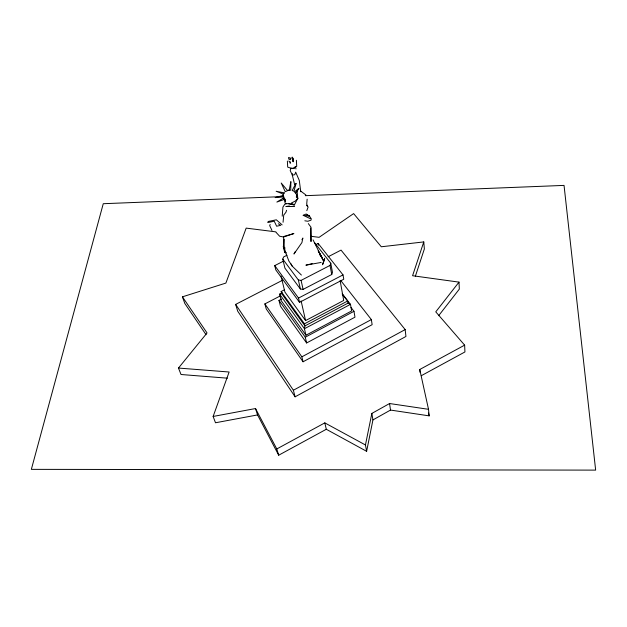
<?xml version="1.0" encoding="UTF-8"?>
<svg xmlns="http://www.w3.org/2000/svg" width="627" height="627" viewBox="0 0 627 627"><rect width="100%" height="100%" fill="white"/><g stroke="black" fill="none" stroke-linecap="round" stroke-linejoin="round"><path stroke-width="0.94" d="M292.158 158.835L292.198 157.079L292.245 158.208M284.862 247.571L284.697 252.422L286.523 252.822M293.146 158.466L293.021 161.617L292.864 157.965M290.277 162.017L290.223 163.279L289.933 161.884L288.812 161.021M287.362 161.053L287.699 167.119L292.135 168.6L296.728 166.351L296.383 160.277M282.213 216.19L282.918 207.098L284.768 204.261L286.508 203.846M283.059 222.279L283.749 215.022L285.865 212.381L286.61 210.28M292.511 173.64L292.347 175.239L294.643 184.644M284.18 239.279L283.333 246.701L284.697 252.422L283.522 236.544M326.299 429.276L278.702 455.202L276.789 448.956L324.81 422.88L326.299 429.276L366.623 451.315L372.94 419.91L371.842 413.436L389.563 403.529L428.515 409.313L429.142 415.858L390.511 410.066L372.94 419.91M366.623 451.315L365.447 444.974L371.842 413.436M296.116 183.499L293.898 191.313L292.213 190.459L295.944 183.413M415.356 276.28L424.361 248.943L423.774 241.92L381.302 246.772L353.62 213.595L319.096 237.327L310.459 236.23M423.774 241.92L412.574 275.723L458.995 282.126L459.332 289.102L438.649 315.695M287.033 255.213L283.584 256.968L282.777 259.092L284.917 268.129L300.388 289.008L303.092 289.392L331.738 274.508L332.475 272.345L330.782 263.254L314.691 242.814M294.776 167.111L294.259 168.608L290.959 168.114L290.215 170.552L292.347 175.239L294.808 174.643L295.678 172.119L299.283 180.451L300.764 191.729L300.466 190.906L305.882 194.95M331.738 274.508L330.029 265.417L330.782 263.254M278.702 455.202L257.548 414.925L215.5 422.763L213.133 416.453L229.129 372.007L178.476 368.057L181.023 374.499L227.436 378.183M270.151 224.466L269.696 225.61L271.969 230.422M306.807 210.648L308.123 207.004L306.697 205.209M295.356 251.482L293.953 254.006L301.916 242.571L302.88 238.025L301.94 239.71M298.977 188.649L295.521 193.085L294.471 191.94L298.718 188.366M458.995 282.126L435.765 311.854L464.631 345.14L464.936 351.951L421.289 375.706M178.476 368.057L207.051 332.945L182.426 296.837L225.885 283.075L246.176 228.11L275.919 231.872M282.307 280.371L235.65 304.401L237.696 311.157L295.098 396.813L405.951 336.464L405.167 329.583L341.049 250.11L328.093 256.788M295.098 396.813L293.373 390.245L405.167 329.583M420.043 372.36L419.753 369.491L464.631 345.14M280.332 295.897L264.876 303.915L266.232 308.939L303.06 361.771L372.14 324.676L371.364 319.582L340.837 280.637M303.06 361.771L301.861 356.826L371.364 319.582M281.57 299.048L278.984 300.388L280.457 306.203L306.611 342.961L354.976 317.176L353.981 311.305L350.987 307.442M282.205 292.825L279.611 294.165L281.249 300.717L305.952 335.226L351.629 310.961L350.485 304.354L342.224 293.71M306.611 342.961L305.271 337.201L353.981 311.305M284.595 289.752L281.155 291.531L304.463 323.814L304.941 325.915L281.68 293.648L279.611 294.165L304.448 328.728L350.485 304.354L347.969 303.162L304.941 325.915L304.448 328.728L305.952 335.226M281.029 276.084L284.917 292.072L305.584 320.585L343.698 300.474L340.132 280.582M304.463 323.814L347.593 301.031L342.264 294.157M283.42 261.185L274.736 265.613L275.809 269.916L299.526 302.355L343.776 279.234L343.008 274.892L318.155 243.441L315.553 244.773M299.526 302.355L298.538 298.076L343.008 274.892M282.777 259.092L298.366 280.01L301.093 280.387L330.029 265.417M303.209 215.32L306.156 213.987L309.479 216.103L311.525 219.231L303.209 215.32L309.479 216.103L306.971 215.022M311.039 220.163L307.849 221.268L304.84 220.79M284.384 236.293L293.891 233.542L283.561 237.006L279.634 236.23L276.107 232.398M312.207 263.646L305.89 265.174L321.165 262.431M213.133 416.453L255.518 408.545L276.789 448.956M289.447 205.993L285.881 206.542L294.635 206.487M282.934 196.572L103.259 203.712L31.35 469.357L595.65 470.117L564.041 185.396L305.302 195.679M288.373 203.391L294.345 204.958L297.77 198.485L297.096 190.961M324.81 422.88L365.447 444.974M278.317 223.784L280.763 225.312L276.648 226.237L274.242 221.229L267.768 222.554L268.207 221.472L276.327 219.811L282.134 224.889M319.848 255.009L321.361 256.012L319.519 253.7L322.435 258.269L318.273 250.925M292.597 266.499L288.929 261.145L283.333 246.701L284.533 248.997M301.407 275.057L291.68 265.621L290.991 263.889M296.25 196.87L297.77 198.485L295.317 201.04L291.328 203.077L294.345 204.958L285.144 203.226L284.36 199.417L283.31 198.116L276.852 202.066L284.36 199.417L285.559 201.314L284.83 198.908M308.319 223.588L311.031 227.264L311.016 241.552L310.678 228.071M274.736 265.613L298.538 298.076M278.984 300.388L305.271 337.201M283.122 197.881L285.559 201.314L282.918 194.676L283.631 195.992M264.876 303.915L301.861 356.826M206.056 334.708L184.808 303.46L182.426 296.837M235.65 304.401L293.373 390.245M313.038 239.843L323.767 261.373L322.537 264.766L324.684 258.253L323.767 261.373L318.234 250.91M295.599 192.285L297.77 198.485L296.453 194.386M255.518 408.545L257.548 414.925M281.155 291.531L281.68 293.648M301.117 300.96L305.584 320.585M298.366 280.01L300.388 289.008M301.093 280.387L303.092 289.392M419.753 369.491L428.515 409.313M428.515 413.028L429.142 415.858M295.458 166.453L295.96 168.945M293.075 160.347L293.358 161.75M307.191 205.954L306.744 203.697L307.144 199.167M318.155 243.441L318.5 245.188M347.593 301.031L347.969 303.162M389.563 403.529L390.511 410.066M290.865 181.759L290.732 190.185L287.448 190.436L281.217 183.021L285.261 191.69L289.243 189.918L290.865 181.759M288.804 157.73L288.741 159.125L290.419 159.681L290.701 158.169L288.804 157.73M284.313 192.897L283.373 194.104L276.162 191.266L284.313 192.897M282.973 195.499L275.159 197.607L283.051 196.807L282.973 195.499"/></g></svg>
